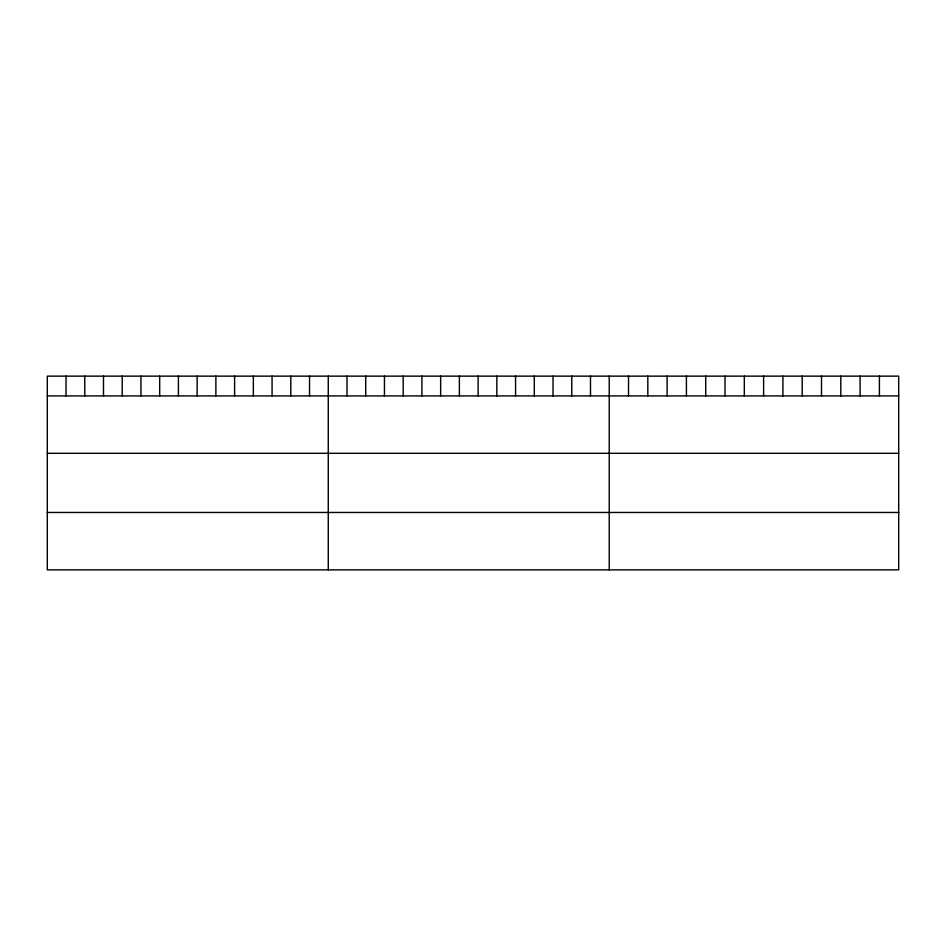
<?xml version="1.0" encoding="UTF-8"?>
<svg xmlns="http://www.w3.org/2000/svg" width="946" height="946" viewBox="0 0 946 946"><rect width="100%" height="100%" fill="white"/><g stroke="black" fill="none" stroke-linecap="round" stroke-linejoin="round"><path stroke-width="1.42" d="M898.7 395.913L898.7 569.859L47.3 569.859L47.3 376.141L898.7 376.141L898.7 395.913L47.3 395.913M47.3 453.311L898.7 453.311M47.3 512.46L898.7 512.46M879.402 376.141L879.402 395.913M860.103 376.141L860.103 395.913M840.805 376.141L840.805 395.913M821.506 376.141L821.506 395.913M802.208 376.141L802.208 395.913M782.91 376.141L782.91 395.913M763.611 376.141L763.611 395.913M744.313 376.141L744.313 395.913M725.014 376.141L725.014 395.913M705.716 376.141L705.716 395.913M686.418 376.141L686.418 395.913M667.119 376.141L667.119 395.913M647.821 376.141L647.821 395.913M628.522 376.141L628.522 395.913M609.224 376.141L609.224 569.859M590.493 376.141L590.493 395.913M571.762 376.141L571.762 395.913M553.032 376.141L553.032 395.913M534.301 376.141L534.301 395.913M515.57 376.141L515.57 395.913M496.839 376.141L496.839 395.913M478.108 376.141L478.108 395.913M459.378 376.141L459.378 395.913M440.647 376.141L440.647 395.913M421.916 376.141L421.916 395.913M403.185 376.141L403.185 395.913M384.454 376.141L384.454 395.913M365.724 376.141L365.724 395.913M346.993 376.141L346.993 395.913M328.262 376.141L328.262 569.859M309.531 376.141L309.531 395.913M290.8 376.141L290.8 395.913M272.07 376.141L272.07 395.913M253.339 376.141L253.339 395.913M234.608 376.141L234.608 395.913M215.877 376.141L215.877 395.913M197.146 376.141L197.146 395.913M178.416 376.141L178.416 395.913M159.685 376.141L159.685 395.913M140.954 376.141L140.954 395.913M122.223 376.141L122.223 395.913M103.492 376.141L103.492 395.913M84.762 376.141L84.762 395.913M66.031 376.141L66.031 395.913"/></g></svg>
